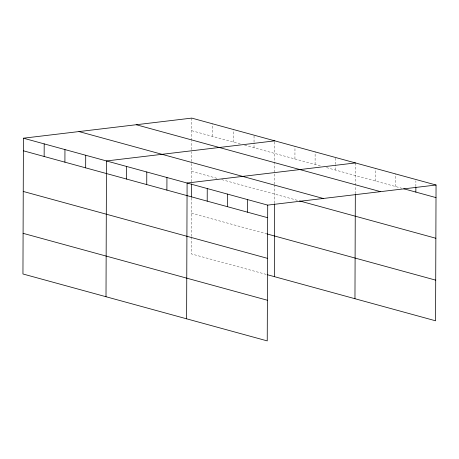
<?xml version="1.0" encoding="UTF-8"?>
<svg xmlns="http://www.w3.org/2000/svg" width="459" height="459" viewBox="0 0 459 459"><rect width="100%" height="100%" fill="white"/><g stroke="black" fill="none" stroke-linecap="round" stroke-linejoin="round"><path stroke-width="0.34" stroke-dasharray="2.29 1.72" d="M191.351 237.062L191.288 253.884L266.977 274.62M191.351 236.362L191.489 197.875M191.541 181.821L191.61 162.234M191.615 161.534L191.65 151.722M191.655 149.617L191.684 141.206M191.684 140.506L191.764 118.101M212.483 136.38L212.528 123.792M233.252 142.072L233.292 129.478M254.016 147.758L254.034 142.858M254.034 142.164L254.056 135.164M274.602 203.176L274.666 184.988M274.671 184.288L274.821 140.856M294.93 158.969L294.976 146.375M315.086 164.488L315.126 151.895M335.236 170.008L335.254 165.108M335.259 164.408L335.282 157.414M355.329 193.75L355.358 186.044M355.358 185.338L355.438 162.934M375.548 181.047L375.588 168.453M395.698 186.566L395.744 173.978M415.871 186.492L415.894 180.898M191.719 130.695L240.619 144.086M244.636 145.187L320.457 165.957M326.504 167.615L401.745 188.224M191.581 171.35L217.704 178.505M221.72 179.607L298.149 200.537M191.432 213.234L267.121 233.964"/><path stroke-width="0.69" d="M23.426 138.199L22.95 273.983L267.236 340.899L267.712 205.116L23.426 138.199L191.764 118.101L436.05 185.017L435.574 320.801L267.649 274.803M44.144 156.479L44.19 143.885M64.908 162.165L64.954 149.571M85.672 167.856L85.718 155.262M106.006 296.732L106.482 160.948L274.821 140.856M126.592 179.062L126.632 166.468M146.742 184.581L146.788 171.993M166.898 190.101L166.944 177.513M186.624 318.816L187.094 183.032L355.438 162.934M191.489 197.175L191.535 183.916M207.204 201.145L207.25 188.551M227.36 206.665L227.4 194.071M247.51 212.184L247.556 199.59M274.35 276.639L274.602 203.871M354.962 298.717L355.323 194.455M415.854 192.091L415.871 187.192M267.712 205.116L436.05 185.017M403.759 188.775L436.004 197.611M136.214 124.733L380.5 191.65M78.977 131.567L323.262 198.483M299.492 200.91L435.866 238.261M23.38 150.793L267.666 217.704M267.121 233.964L435.717 280.151M23.237 191.443L267.522 258.36M23.093 233.327L267.379 300.243"/></g></svg>
